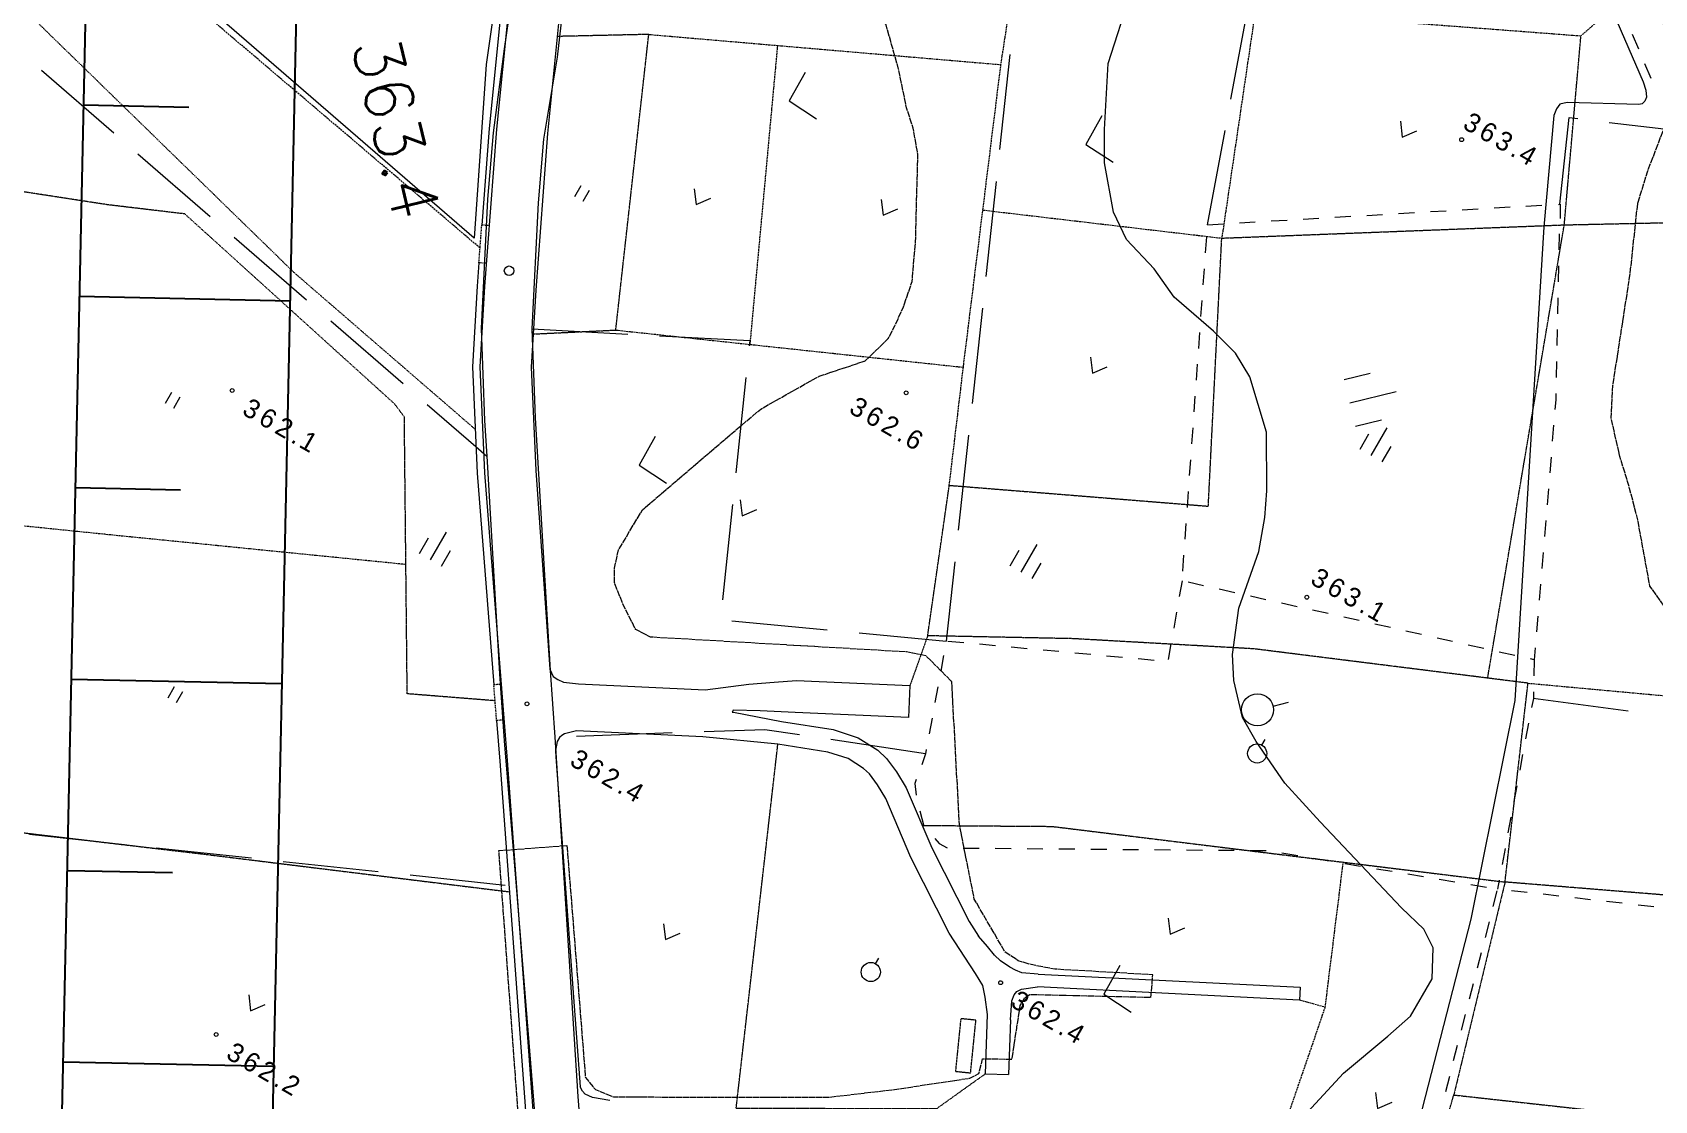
# Model space of a CAD drawing. Header units: millimetres. Extents: x 432273 to 1023813, y 170116 to 705940.
# Drawn here: x 578382 to 705516, y 266337 to 350026 of the extents above; entities that cross this region are included whole.
import ezdxf

# ---------------------------------------------------------------- set-up
doc = ezdxf.new("R2010")
doc.units = ezdxf.units.MM
doc.header["$LTSCALE"] = 100
for name, pattern in [('53003', [0.75, 0.5, -0.25]), ('55107', [1.25, 0.75, -0.5]), ('56301', [0.5, 0.25, -0.25]), ('56302', [2, 1.5, -0.5]), ('57103', [5.5, 5, -0.5]), ('SXF_一点短鎖線', [9.25, 6, -1.5, 0.25, -1.5])]:
    doc.linetypes.add(name, pattern=pattern)
for name, color, linetype, lineweight in [('D-BGD', 7, 'Continuous', 13), ('D-BMK', 2, 'SXF_一点短鎖線', 13), ('D-BYP-STR2', 6, 'Continuous', 25), ('●予備設計_LP横断', 7, 'Continuous', 13)]:
    doc.layers.add(name, color=color, linetype=linetype, lineweight=lineweight)
doc.styles.add('BIGFONT', font='txt', dxfattribs={"height": 0.2, "bigfont": 'BIGFONT'})
doc.styles.add('Style-WORKING', font='WORKING.shx')

# ---------------------------------------------------------------- blocks, each defined once
blk = doc.blocks.new('M6334')
at = {"layer": '●予備設計_LP横断', "linetype": 'Continuous', "lineweight": 9}
for p, q in [((-1, -1.25), (-1, 0.15)), ((0, -1.25), (0, 1.25)), ((1, -1.25), (1, 0.15))]:
    blk.add_line(p, q, dxfattribs=at)
blk = doc.blocks.new('M6313')
at = {"layer": '●予備設計_LP横断', "linetype": 'Continuous', "lineweight": 9, "flags": 128}
blk.add_lwpolyline([(-0.75, 0), (0, -1), (0.75, 0)], dxfattribs=at)
blk = doc.blocks.new('M6311')
at = {"layer": '●予備設計_LP横断', "linetype": 'Continuous', "lineweight": 9}
for p, q in [((-0.75, -1), (-0.75, 0)), ((0, -1), (0, 0))]:
    blk.add_line(p, q, dxfattribs=at)
blk = doc.blocks.new('M6319')
at = {"layer": '●予備設計_LP横断', "linetype": 'Continuous', "lineweight": 9}
blk.add_line((0, 0.5), (0, 1), dxfattribs=at)
blk.add_circle((0, -0.25), 0.75, dxfattribs=at)
blk = doc.blocks.new('M7312')
at = {"layer": '●予備設計_LP横断', "linetype": 'Continuous', "lineweight": 20}
blk.add_circle((0, 0), 0.15, dxfattribs=at)
blk = doc.blocks.new('21311212131313131')
at = {"layer": 'D-BGD', "linetype": '56302'}
for p, q in [((2735291.2666, -1293568.6423), (2738453.2844, -1248933.149)), ((2683077.0273, -1316035.5382), (2684495.2262, -1290477.0272)), ((2685904.5346, -1363522.4065), (2687697.1082, -1335878.5052)), ((2720736.164, -1339238.3009), (2711463.7724, -1338329.0881)), ((2686559.545, -1353421.1318), (2710022.0411, -1355098.7013)), ((2702908.9704, -1376395.0286), (2657800.9312, -1431775.2197))]:
    blk.add_line(p, q, dxfattribs=at)
at = {"layer": 'D-BGD', "linetype": 'Continuous'}
for p, q in [((2691228.7819, -1288118.7433, 364058.9803), (2691709.3009, -1283159.2817, 364689.9803)), ((2752611.1912, -1283334.3916, 364194.9803), (2752496.3613, -1284579.1534, 364176.9803)), ((2687729.8269, -1284916.1816, 364630.9803), (2686585.9552, -1285420.9016, 364613.9803)), ((2685442.9606, -1285926.1018, 364596.9803), (2684299.0889, -1286430.8218, 364579.9803)), ((2736465.9931, -1293136.6752, 364049.9803), (2737291.8227, -1285682.5992, 364010.9803)), ((2752380.6542, -1285823.435, 364159.9803), (2752265.8242, -1287068.1968, 364141.9803)), ((2752150.1171, -1288312.4784, 364123.9803), (2752035.2871, -1289557.2402, 364105.9803)), ((2751919.58, -1290801.5218, 364088.9803), (2751804.7501, -1292046.2836, 364070.9803)), ((2700052.2257, -1291865.989, 364145.9803), (2701302.1921, -1291865.1042, 364169.9803)), ((2702552.1585, -1291864.2194, 364194.9803), (2703802.125, -1291863.3346, 364218.9803)), ((2705051.6112, -1291863.3269, 364243.9803), (2706300.7004, -1291861.9619, 364267.9803)), ((2707550.6669, -1291861.0771, 364291.9803), (2708800.6333, -1291860.1922, 364316.9803)), ((2710050.5997, -1291859.3074, 364340.9803), (2711300.5661, -1291858.4226, 364365.9803)), ((2715045.805, -1291980.9012, 364370.9803), (2716293.3389, -1292057.3473, 364351.9803)), ((2717540.3926, -1292134.6707, 364333.9803), (2718788.3235, -1292212.4742, 364315.9803)), ((2720035.8574, -1292288.9204, 364296.9803), (2721282.9111, -1292366.2437, 364278.9803)), ((2722531.3221, -1292443.1701, 364260.9803), (2723778.3758, -1292520.4934, 364241.9803)), ((2725025.4295, -1292597.8167, 364223.9803), (2726272.9634, -1292674.2629, 364205.9803)), ((2727520.8943, -1292752.0664, 364186.9803), (2728768.4282, -1292828.5126, 364168.9803)), ((2730015.4819, -1292905.8359, 364150.9803), (2731262.5356, -1292983.1592, 364131.9803)), ((2697914.8196, -1294510.4616, 364053.9803), (2697814.8861, -1293264.4142, 364075.9803)), ((2733454.8357, -1293118.5102, 364099.9803), (2734704.9494, -1293125.6863, 364078.9803)), ((2738427.4347, -1293462.5763, 364045.9803), (2739660.8067, -1293666.9343, 364043.9803)), ((2740893.6986, -1293872.1695, 364040.9803), (2742127.0706, -1294076.5275, 364038.9803)), ((2751689.0429, -1293290.5652, 364052.9803), (2751574.213, -1294535.327, 364035.9803)), ((2733146.6031, -1294641.5892, 364079.9803), (2732899.1618, -1295866.1963, 364063.9803)), ((2743359.9625, -1294281.7627, 364035.9803), (2744593.3346, -1294486.1207, 364033.9803)), ((2745826.2264, -1294691.3559, 364030.9803), (2747059.5985, -1294895.7139, 364028.9803)), ((2748292.4903, -1295100.9491, 364025.9803), (2749525.8624, -1295305.3071, 364023.9803)), ((2698112.9323, -1297001.596, 364010.9803), (2698013.876, -1295756.0288, 364031.9803)), ((2750758.7543, -1295510.5423, 364020.9803), (2751472.6227, -1295628.8713, 364019.9803)), ((2751162.5498, -1297730.0822, 364010.9803), (2751345.523, -1296494.1237, 364015.9803)), ((2751620.3765, -1295663.0157, 364018.9803), (2752837.7424, -1295948.6744, 364010.9803)), ((2754054.2312, -1296233.8529, 364003.9803), (2755271.117, -1296520.3888, 363995.9803)), ((2732650.363, -1297091.2004, 364047.9803), (2732402.4415, -1298316.6847, 364031.9803)), ((2756487.6059, -1296805.5673, 363988.9803), (2757704.9718, -1297091.226, 363980.9803)), ((2758921.4606, -1297376.4046, 363972.9803), (2760138.8266, -1297662.0633, 363965.9803)), ((2761356.1926, -1297947.722, 363957.9803), (2762572.6814, -1298232.9005, 363950.9803)), ((2698311.9221, -1299493.2106, 363966.9803), (2698212.8658, -1298247.6434, 363988.9803)), ((2750797.8775, -1300203.837, 363999.9803), (2750980.4537, -1298966.521, 364004.9803)), ((2763790.0474, -1298518.5593, 363942.9803), (2765006.5362, -1298803.7378, 363934.9803)), ((2766223.9022, -1299089.3965, 363927.9803), (2767440.391, -1299374.575, 363919.9803)), ((2732155.0001, -1299541.2918, 364016.9803), (2731907.0785, -1300766.7761, 364000.9803)), ((2698509.5546, -1301985.2222, 363923.9803), (2698410.4983, -1300739.655, 363944.9803)), ((2750433.6854, -1302676.7145, 363988.9803), (2750615.7815, -1301440.2758, 363993.9803)), ((2731659.157, -1301992.2603, 363984.9803), (2731410.8384, -1303216.3873, 363968.9803)), ((2698708.5444, -1304476.8368, 363879.9803), (2698609.4881, -1303231.2696, 363901.9803)), ((2713619.4418, -1307989.4016), (2712658.0133, -1304364.4555)), ((2750069.4933, -1305149.5921, 363977.9803), (2750251.5894, -1303913.1533, 363982.9803)), ((2715432.792, -1307509.1675), (2714894.3887, -1305479.2871)), ((2731162.9169, -1304441.8715, 363952.9803), (2730914.9953, -1305667.3558, 363936.9803)), ((2698907.5343, -1306968.4514, 363836.9803), (2698807.6008, -1305722.404, 363858.9803)), ((2711807.449, -1308469.2386), (2711269.9229, -1306439.8384)), ((2730667.5539, -1306891.963, 363920.9803), (2730418.7552, -1308116.967, 363904.9803)), ((2749704.821, -1307623.3468, 363965.9803), (2749886.9171, -1306386.908, 363971.9803)), ((2699105.1668, -1309460.463, 363793.9803), (2699006.1104, -1308214.8958, 363814.9803)), ((2730171.3138, -1309341.5742, 363888.9803), (2729923.3923, -1310567.0584, 363872.9803)), ((2749340.6289, -1310096.2244, 363954.9803), (2749522.725, -1308859.7856, 363960.9803)), ((2699304.1566, -1311952.0776, 363749.9803), (2699205.1003, -1310706.5104, 363771.9803)), ((2729675.4707, -1311792.5427, 363856.9803), (2729428.0293, -1313017.1499, 363841.9803)), ((2748975.9566, -1312569.9791, 363943.9803), (2749158.0527, -1311333.5403, 363949.9803)), ((2758880.2638, -1331467.2195), (2759485.449, -1310927.8383)), ((2759485.449, -1310927.8383), (2760485.0088, -1310957.4572)), ((2760485.0088, -1310957.4572), (2759879.8235, -1331496.8383)), ((2699503.1464, -1314443.6922, 363706.9803), (2699403.2129, -1313197.6448, 363727.9803)), ((2737497.6971, -1313511.9149), (2737177.5133, -1312303.7596)), ((2729179.2306, -1314242.1539, 363825.9803), (2728931.309, -1315467.6382, 363809.9803)), ((2748850.1282, -1315059.342, 363912.9803), (2748834.4789, -1313809.2732, 363934.9803)), ((2699700.7789, -1316935.7038, 363662.9803), (2699601.7226, -1315690.1366, 363684.9803)), ((2690032.3762, -1317803.6269, 363590.9803), (2682631.811, -1316586.4169, 363568.9803)), ((2728683.8677, -1316692.2453, 363793.9803), (2728435.9461, -1317917.7296, 363777.9803)), ((2748881.0298, -1317558.1222, 363866.9803), (2748864.9003, -1316308.9306, 363889.9803)), ((2699899.7687, -1319427.3184, 363619.9803), (2692499.2035, -1318210.1084, 363597.9803)), ((2699899.7687, -1319427.3184, 363619.9803), (2699800.7124, -1318181.7512, 363641.9803)), ((2702108.6259, -1319538.6722, 363628.9803), (2700860.5927, -1319475.6332, 363623.9803)), ((2704605.5695, -1319665.2305, 363639.9803), (2703357.5363, -1319602.1915, 363634.9803)), ((2728187.1474, -1319142.7337, 363761.9803), (2727939.706, -1320367.3408, 363745.9803)), ((2748911.4512, -1320057.7795, 363820.9803), (2748895.8019, -1318807.7108, 363843.9803)), ((2707102.5131, -1319791.7888, 363650.9803), (2705853.6027, -1319728.2696, 363645.9803)), ((2709599.0597, -1319916.9898, 363661.9803), (2708351.0265, -1319853.9507, 363655.9803)), ((2712096.0033, -1320043.5481, 363671.9803), (2710847.9701, -1319980.509, 363666.9803)), ((2714592.9469, -1320170.1064, 363682.9803), (2713344.0365, -1320106.5871, 363677.9803)), ((2717089.0133, -1320296.1845, 363693.9803), (2715840.9801, -1320233.1454, 363687.9803)), ((2719586.4371, -1320421.8656, 363704.9803), (2718338.4039, -1320358.8266, 363698.9803)), ((2722083.3807, -1320548.4239, 363714.9803), (2720834.4703, -1320484.9047, 363709.9803)), ((2724579.4471, -1320674.5021, 363725.9803), (2723331.4139, -1320611.463, 363720.9803)), ((2727076.3907, -1320801.0604, 363736.9803), (2725828.3575, -1320738.0213, 363730.9803)), ((2727844.2521, -1320839.5034, 363739.9803), (2729079.3976, -1321032.2919, 363722.9803)), ((2730314.0629, -1321225.9575, 363704.9803), (2731549.2084, -1321418.746, 363687.9803)), ((2732783.4768, -1321611.0542, 363669.9803), (2734018.6223, -1321803.8427, 363652.9803)), ((2748941.8726, -1322557.4369, 363775.9803), (2748926.2234, -1321307.3681, 363798.9803)), ((2734121.9803, -1322897.8596, 363621.9803), (2734032.6072, -1324144.017, 363588.9803)), ((2748972.2941, -1325057.0942, 363729.9803), (2748956.6448, -1323807.0255, 363752.9803)), ((2733944.1113, -1325390.6546, 363555.9804), (2733854.7382, -1326636.812, 363522.9804)), ((2749003.1957, -1327555.8744, 363684.9803), (2748987.5464, -1326305.8056, 363707.9803)), ((2733765.3651, -1327882.9694, 363489.9804), (2733676.8692, -1329129.607, 363456.9804)), ((2749033.6171, -1330055.5318, 363638.9803), (2749017.9678, -1328805.463, 363661.9803)), ((2733587.0159, -1330376.6416, 363423.9804), (2733497.6428, -1331622.799, 363390.9804)), ((2749064.0385, -1332555.1891, 363593.9803), (2749048.3892, -1331305.1203, 363615.9803)), ((2733409.1469, -1332869.4366, 363357.9804), (2733319.7738, -1334115.594, 363324.9804)), ((2762514.8902, -1333574.3735), (2766794.1466, -1333633.5011)), ((2766768.7328, -1335433.3897), (2766794.1466, -1333633.5011)), ((2749094.9401, -1335053.9693, 363547.9804), (2749078.8106, -1333804.7777, 363570.9803)), ((2686885.6986, -1335194.9012, 363427.9804), (2694357.8353, -1335848.2119, 363389.9804)), ((2696848.2552, -1336065.822, 363376.9804), (2704319.5148, -1336718.6525, 363337.9804)), ((2733231.2779, -1335362.2316, 363291.9804), (2733141.9048, -1336608.389, 363258.9804)), ((2706809.9347, -1336936.2627, 363324.9804), (2714281.1943, -1337589.0931, 363286.9804)), ((2749125.3615, -1337553.6266, 363502.9804), (2749109.7122, -1336303.5579, 363524.9804)), ((2716771.6142, -1337806.7033, 363273.9804), (2724242.3936, -1338460.4109, 363234.9804)), ((2726733.6907, -1338678.5013, 363221.9804), (2732955.0728, -1339221.6816, 363189.9804)), ((2733052.5317, -1337854.5464, 363225.9804), (2732964.0358, -1339101.184, 363192.9804)), ((2732449.3198, -1346072.3333, 363220.9804), (2732955.0728, -1339221.6816, 363189.9804)), ((2734067.9664, -1339404.5467, 363240.9804), (2735300.5446, -1339606.19, 363298.9804)), ((2736532.6425, -1339808.7104, 363355.9804), (2737765.2206, -1340010.3538, 363412.9804)), ((2738997.3185, -1340212.8742, 363469.9804), (2740228.5393, -1340414.9145, 363526.9804)), ((2741815.6186, -1340674.9604, 363599.9803), (2740854.0659, -1348108.3184, 363322.9804)), ((2736276.0546, -1350891.9222), (2736490.0336, -1341998.1992)), ((2736490.0336, -1341998.1992), (2738989.4738, -1342057.7219)), ((2738989.4738, -1342057.7219), (2738776.3719, -1350951.9252)), ((2731712.7006, -1356045.7095, 363265.9804), (2732265.1442, -1348566.236, 363231.9804)), ((2741302.173, -1352250.28), (2740842.5193, -1358127.4946)), ((2712633.234, -1355353.9262, 363087.9804), (2720105.7228, -1355985.7688, 363158.9804)), ((2722597.7497, -1356196.2785, 363182.9804), (2730069.7583, -1356828.9983, 363254.9804)), ((2736886.3107, -1367959.4821), (2737143.2899, -1358031.3434)), ((2740842.5193, -1358127.4946), (2740585.5402, -1368055.6334)), ((2740589.8991, -1360548.587, 363036.9804), (2741010.95, -1368036.5701, 362940.9804)), ((2709168.0284, -1372177.5132, 363129.9804), (2709411.3977, -1364681.606, 363098.9804)), ((2720254.9746, -1371660.9194), (2735799.8879, -1370250.1709)), ((2742152.9077, -1369674.0744), (2742656.7305, -1369628.3949)), ((2743014.8016, -1373412.1171), (2720517.5966, -1375652.3179)), ((2752139.5439, -1380857.2837, 362977.9804), (2752784.7936, -1373385.2942, 362929.9804)), ((2708861.9387, -1387978.4655, 362900.9804), (2713653.2097, -1382208.4235, 362954.9804)), ((2751281.153, -1390819.8595, 363040.9804), (2751925.0454, -1383348.267, 362993.9804)), ((2702472.9925, -1395671.5346, 362827.9804), (2707264.2636, -1389901.4927, 362882.9804)), ((2750421.4048, -1400782.8322, 363103.9804), (2751066.6545, -1393310.8428, 363056.9804)), ((2696084.0464, -1403364.6037, 362754.9804), (2700876.1946, -1397595.042, 362809.9804)), ((2749563.0139, -1410745.408, 363166.9804), (2750206.9063, -1403273.8155, 363119.9804)), ((2689696.4576, -1411057.2758, 362682.9804), (2694487.2485, -1405288.1111, 362736.9804))]:
    blk.add_line(p, q, dxfattribs=at)
at = {"layer": 'D-BGD', "linetype": '56301'}
for p, q in [((2734961.525, -1296738.7022), (2699328.8797, -1291473.4226)), ((2700135.754, -1405628.261), (2695201.8269, -1442890.1498))]:
    blk.add_line(p, q, dxfattribs=at)
at = {"layer": 'D-BGD', "linetype": '55107'}
for p, q in [((2737048.6673, -1374006.2026), (2737107.4535, -1374602.7033)), ((2739839.9245, -1373728.4201), (2739899.5879, -1374325.4011)), ((2739899.5879, -1374325.4011), (2737107.4535, -1374602.7033)), ((2701147.5383, -1375697.524), (2701114.9398, -1376296.4391)), ((2704072.8026, -1376459.8545), (2701114.9398, -1376296.4391)), ((2704105.8813, -1375860.0622), (2704072.8026, -1376459.8545))]:
    blk.add_line(p, q, dxfattribs=at)
at = {"layer": 'D-BGD', "linetype": '56301', "flags": 128}
for points in [[(2699328.8797, -1291473.4226), (2698925.7565, -1281965.9855), (2709730.1088, -1279195.8787), (2710473.9835, -1277799.5627), (2713308.0034, -1238798.7067)], [(2789163.6651, -1262652.0498), (2785097.5386, -1295863.0527), (2783949.3413, -1303068.8303), (2767670.4527, -1298712.7529), (2770098.5603, -1271476.0485), (2752550.9758, -1267888.109), (2752898.6806, -1252796.2414)], [(2752550.9758, -1267888.109), (2750907.6702, -1295044.846), (2767670.4527, -1298712.7529)], [(2732556.8254, -1340686.3626), (2720736.164, -1339238.3009), (2721949.3316, -1318908.6278), (2721821.4838, -1318904.7613), (2700927.5249, -1318291.2933), (2699328.8797, -1291473.4226), (2689575.3318, -1290818.3844), (2684495.2262, -1290477.0272), (2683953.9122, -1289883.1417), (2681464.5397, -1287150.0403)], [(2747423.1012, -1340806.8266), (2747285.8562, -1330649.1944), (2749072.5307, -1313089.123), (2750907.6702, -1295044.846), (2735291.2666, -1293568.6423), (2733051.707, -1315081.8288), (2732568.9745, -1328704.3702), (2732548.3617, -1329293.8862), (2732556.8254, -1340686.3626), (2736490.0336, -1341998.1992)], [(2766768.7328, -1335433.3897), (2769613.6051, -1339243.4947), (2769893.8164, -1354923.0751), (2741302.173, -1352250.28)], [(2709561.7705, -1372095.5123), (2709123.625, -1365715.4085), (2709117.5355, -1365626.5721), (2708546.1836, -1365574.8615), (2685904.5346, -1363522.4065), (2686213.7103, -1370685.7961)], [(2745596.8467, -1441056.1529), (2746728.3186, -1436702.7155), (2748565.8705, -1420528.282), (2750822.0981, -1397245.7604), (2753295.6126, -1373043.6147)], [(2738356.6508, -1374478.2734), (2737952.5847, -1381374.3319), (2716268.6258, -1382049.8464), (2715267.4256, -1382833.3168), (2700725.5081, -1399586.2803), (2700135.754, -1405628.261)], [(2688277.0456, -1408974.8929), (2705119.1582, -1390950.2567), (2717118.797, -1376477.6187)], [(2650151.6897, -1443411.4721), (2655876.8747, -1431478.905), (2668808.684, -1433469.1283), (2681697.073, -1416017.3086), (2688277.0456, -1408974.8929)]]:
    blk.add_lwpolyline(points, dxfattribs=at)
at = {"layer": 'D-BGD', "linetype": 'Continuous', "flags": 128}
for points, elevation in [([(2773414.7681, -1313819.8277), (2766135.744, -1307380.516), (2763160.5741, -1303968.7771), (2761566.5837, -1302224.0379), (2758595.9451, -1300601.2197), (2756174.6939, -1300557.1396), (2754729.055, -1301329.8756), (2753105.3395, -1303110.963), (2746495.1176, -1309631.7822), (2743516.9576, -1312464.6765), (2740312.391, -1314767.7737), (2738433.4946, -1315890.4481), (2735565.4085, -1316620.9483), (2733519.8521, -1316763.1569), (2729884.5446, -1316356.5673), (2725426.9983, -1314884.2328), (2722733.8762, -1314449.6323), (2720659.0902, -1314343.2717), (2716059.6778, -1314469.1308), (2711747.4824, -1315859.2004), (2709921.4913, -1317039.3382), (2708235.811, -1318789.9238), (2705624.6965, -1321933.1962), (2703431.7412, -1323533.7649), (2701177.683, -1325741.5852), (2699077.7098, -1326816.1964), (2695214.7129, -1327608.5457), (2692616.6985, -1327660.3653), (2687434.0557, -1327464.6622), (2681947.0296, -1325852.8463)], 362999.9804), ([(2679697.4473, -1375152.401), (2688532.585, -1376206.4376), (2702153.7317, -1376870.8127), (2681169.2702, -1402131.1323)], 361999.9804)]:
    blk.add_lwpolyline(points, dxfattribs=dict(at, elevation=elevation))
at = {"layer": 'D-BGD', "linetype": 'Continuous', "elevation": 363999.9803}
blk.add_lwpolyline([(2669906.8075, -1293830.7443), (2687991.3718, -1285535.897), (2688648.5364, -1285314.2339), (2689179.3781, -1285240.0242), (2689510.3949, -1285364.2332), (2689722.3872, -1285560.0884), (2689774.6344, -1285839.4989), (2689749.3143, -1291446.0268), (2689893.6972, -1292015.2838), (2690242.0659, -1292274.3962), (2690785.2663, -1292469.1609), (2699521.0196, -1293067.4972), (2736676.9045, -1294563.1801), (2753866.9631, -1297669.2471), (2783794.8879, -1304704.5946)], dxfattribs=at)
at = {"layer": 'D-BGD', "linetype": '57103', "flags": 128}
for points, elevation in [([(2791645.0933, -1257259.169), (2790352.2186, -1257607.0767), (2785251.613, -1257467.6843), (2776098.4687, -1255243.1655), (2773933.661, -1255030.5218), (2772029.5928, -1254606.0647), (2770452.1288, -1254111.8745), (2765302.2041, -1251932.1752), (2759340.7741, -1249131.5217), (2758155.3428, -1248577.1956), (2749263.3416, -1247235.5211), (2742868.3337, -1245778.7441), (2741267.4828, -1245600.0821), (2740462.5309, -1245548.1745), (2739615.5211, -1245652.2289), (2738488.3413, -1246201.4279), (2737654.5626, -1246839.4231), (2736350.9945, -1248075.2669), (2734570.4829, -1250569.6852), (2734895.2076, -1273946.092), (2734740.6337, -1276810.7517), (2734284.5948, -1279118.2051), (2727482.8357, -1284172.9638), (2722317.827, -1285234.1163), (2719863.4531, -1285923.1889), (2717382.8676, -1286739.277), (2714387.6254, -1287483.3899), (2711844.6408, -1287403.4495), (2703039.5371, -1286227.91), (2697560.2715, -1285753.5406), (2695045.5378, -1285047.2242), (2688348.7809, -1282644.3323), (2687395.9471, -1282537.6895), (2686209.5334, -1282574.5055), (2684516.7841, -1283205.1238), (2681427.6252, -1285557.719)], 363499.9804), ([(2831012.6992, -1366123.2899), (2830752.2493, -1366154.4276), (2817077.7037, -1367428.5261), (2817043.5489, -1371085.3121), (2800207.9036, -1371440.6141), (2799994.1847, -1372636.9406), (2776188.712, -1374016.162), (2775439.0128, -1371543.4193), (2750086.3378, -1373935.0471), (2749572.1162, -1368612.2934), (2767724.0888, -1366786.2815), (2768644.8509, -1365982.6091), (2769194.4264, -1364557.7199), (2768875.4727, -1347803.535), (2768180.9353, -1342708.1207), (2767141.3526, -1336662.8374), (2766760.6333, -1335953.0506), (2765614.9821, -1335693.5474), (2765578.7913, -1333389.9845), (2761377.2342, -1332830.7341), (2760777.9461, -1332519.762), (2760481.3032, -1332097.4398), (2760516.7091, -1322603.2023), (2758749.5119, -1322493.0815), (2758466.5756, -1330186.2156), (2758152.2307, -1332053.6601), (2757870.1753, -1333054.1114), (2757191.6182, -1334114.532), (2753108.7077, -1336605.9936), (2747273.5243, -1337889.6673), (2736108.5192, -1338723.7808), (2734122.6662, -1340795.6972), (2733859.6043, -1342319.5634), (2733114.1858, -1362394.5626), (2732547.413, -1363577.7402), (2730579.1033, -1364613.8452), (2728910.9854, -1365316.0896), (2727762.4303, -1365333.7295), (2726331.575, -1365048.6227), (2723144.6224, -1363237.8438), (2718074.1264, -1357543.567), (2715066.4632, -1354139.1209), (2712397.3067, -1349612.362), (2711122.4889, -1346026.762), (2709341.0676, -1344255.7988), (2708332.7143, -1343765.3507), (2706833.3742, -1343120.1219), (2704825.2364, -1342485.9281), (2701800.0816, -1342278.8343), (2694854.1425, -1342240.7748), (2692826.5406, -1342645.9009), (2691223.2868, -1343204.6683), (2688215.924, -1343889.7043), (2684776.2259, -1344947.9842), (2681195.4155, -1347319.8608), (2675268.4675, -1350370.5202), (2671310.4414, -1354074.9467), (2666753.1492, -1357924.4284), (2665147.7632, -1359513.7633), (2663987.5612, -1360468.9789), (2662795.2159, -1361097.6478), (2660669.8069, -1361425.2898), (2659029.8529, -1360878.6497), (2658044.7735, -1360460.2246), (2656538.5731, -1359290.2426), (2655578.5144, -1357695.3147), (2653179.7939, -1353453.4072), (2649363.7171, -1350330.3297), (2646086.6108, -1346722.5185), (2644548.623, -1345829.2648), (2639246.993, -1342387.7168), (2637490.1438, -1340413.5979), (2636977.8488, -1339160.6959), (2637145.5554, -1337469.4847), (2640167.9302, -1320784.2484), (2642105.7601, -1312948.2295), (2643536.402, -1309766.3628), (2647372.6459, -1303287.6772), (2647820.7291, -1301434.164), (2647826.4349, -1300571.9985), (2647644.2049, -1299805.3166), (2647324.3789, -1299512.8079), (2646435.8067, -1299134.674), (2644191.5378, -1299217.1216), (2631308.7427, -1304850.946), (2626711.1803, -1305960.5309), (2625121.1633, -1304854.1084), (2624541.5889, -1303497.1127), (2623950.9738, -1301739.6198), (2627616.8881, -1279538.9036), (2634115.1534, -1252099.7936), (2634700.6786, -1249716.1609), (2635003.7256, -1248296.2668), (2634878.7255, -1247002.2959), (2633658.7892, -1246256.9347)], 362499.9804)]:
    blk.add_lwpolyline(points, dxfattribs=dict(at, elevation=elevation))
at = {"layer": 'D-BGD', "linetype": 'Continuous', "extrusion": (-0.074917, -0.118333, 0.990144), "elevation": 311278.3932}
blk.add_lwpolyline([(2970346.211, 399057.3159), (2964291.4883, 395915.6717), (2963987.7237, 396522.5802)], dxfattribs=at)
at = {"layer": 'D-BGD', "linetype": 'Continuous', "extrusion": (-0.019099, -0.021504, 0.999586), "elevation": 340204.7734}
blk.add_lwpolyline([(2874990.034, 835609.5684), (2874880.9752, 835713.8764), (2875701.6249, 836444.0325)], dxfattribs=at)
at = {"layer": 'D-BGD', "linetype": 'Continuous', "extrusion": (-0.016561, -0.477342, 0.878561), "elevation": 891875.1617}
blk.add_lwpolyline([(2755711.8132, -877620.1381), (2756215.8714, -877599.2014), (2756961.3273, -877622.2318)], dxfattribs=at)
at = {"layer": 'D-BGD', "linetype": 'Continuous', "extrusion": (0.013824, -0.01624, 0.999773), "elevation": 422803.2805}
blk.add_lwpolyline([(1242585.53, -2747438.4499), (1243266.4076, -2748094.9113), (1243027.5832, -2748282.4717)], dxfattribs=at)
at = {"layer": 'D-BGD', "linetype": 'Continuous', "extrusion": (0.016089, 0.08889, 0.995912), "elevation": 291642.897}
blk.add_lwpolyline([(-2922527.581, 814835.8853), (-2923031.337, 814747.3251), (-2923769.7294, 814736.2551)], dxfattribs=at)
at = {"layer": 'D-BGD', "linetype": '56302', "flags": 128}
for points in [[(2761016.0369, -1308931.6039), (2752305.489, -1308028.9952), (2749615.0825, -1307749.7865)], [(2807026.9684, -1320343.48), (2804905.864, -1319942.7139), (2781818.0143, -1315583.6626), (2761016.0369, -1308931.6039), (2760485.0088, -1310957.4572)], [(2650881.1168, -1311966.4923), (2689836.4053, -1316889.1979), (2700927.5249, -1318291.2933)], [(2699116.5854, -1337055.6421), (2700557.0922, -1322133.3607), (2700927.5249, -1318291.2933)], [(2709117.5355, -1365626.5721), (2709148.4964, -1365263.8885), (2711463.7724, -1338329.0881), (2687697.1082, -1335878.5052), (2676329.0421, -1334378.3808), (2674790.9674, -1368406.7344)], [(2723100.3266, -1440129.7021), (2723108.3741, -1440033.7842), (2725927.9634, -1405361.7343), (2727803.0593, -1381690.4408)]]:
    blk.add_lwpolyline(points, dxfattribs=at)
at = {"layer": 'D-BGD', "linetype": 'Continuous'}
for points in [[(2758076.9955, -1325085.6005), (2760337.9639, -1326297.1181), (2761701.4613, -1324125.0492)], [(2691542.5369, -1327879.4763), (2693803.5053, -1329090.9939), (2695167.0027, -1326918.925)], [(2688624.2326, -1351203.1261), (2690885.2011, -1352414.6437), (2692248.6985, -1350242.5748)], [(2717395.8036, -1362370.8027), (2719656.7721, -1363582.3203), (2721020.2695, -1361410.2514)]]:
    blk.add_lwpolyline(points, dxfattribs=at)
at = {"layer": 'D-BGD', "linetype": 'Continuous', "flags": 128}
for points in [[(2758880.2638, -1331467.2195), (2758797.3705, -1332755.6854), (2758611.7485, -1333269.6898), (2758391.1998, -1333712.1321), (2757897.331, -1334451.8439), (2757471.9431, -1334926.9346), (2756796.1552, -1335480.4141), (2756010.6081, -1336205.2352)], [(2762514.8902, -1333574.3735), (2761019.408, -1333486.4553), (2760548.884, -1333310.9557), (2760265.8673, -1333111.5603), (2760093.135, -1332762.7716), (2759879.8235, -1331496.8383)], [(2766768.7328, -1335433.3897), (2762132.9779, -1335369.4878), (2760785.0782, -1335584.6693), (2759869.9835, -1335798.5164), (2758945.1271, -1336394.6326), (2755810.1174, -1338512.3604), (2749947.3756, -1341641.4901), (2745367.74, -1343711.6809), (2744304.7089, -1344376.94), (2743478.8055, -1345031.7869), (2743053.8338, -1345495.7049), (2742310.1628, -1346706.3061), (2741826.1465, -1348311.0005), (2741302.173, -1352250.28)], [(2739516.8939, -1352012.8366), (2740060.9581, -1347930.6502), (2740653.8296, -1345962.5931), (2741609.9186, -1344407.7019), (2742248.0965, -1343710.5091), (2743265.3736, -1342903.9186), (2744515.8154, -1342121.2278), (2749151.9156, -1340024.946), (2754880.3884, -1336968.2372), (2756010.6081, -1336205.2352)], [(2737143.2899, -1358031.3434), (2736633.2418, -1354627.2789), (2736446.9579, -1352647.657), (2736276.0546, -1350891.9222)], [(2738776.3719, -1350951.9252), (2738697.5851, -1353680.2275), (2738696.2727, -1355794.2802), (2738696.4009, -1355814.8711), (2738850.5061, -1355870.7331), (2738867.0115, -1355776.0253), (2739516.8939, -1352012.8366)], [(2769484.5953, -1364829.433), (2769281.301, -1366202.472), (2769150.0488, -1366494.2919), (2769015.5568, -1366764.9576), (2768806.0258, -1366995.6841), (2768458.3257, -1367187.2529)], [(2672782.0682, -1367853.0664), (2680314.0462, -1369927.7032), (2684663.6134, -1370562.2797), (2693837.1602, -1371289.6968), (2706111.7569, -1371964.7853), (2712161.7899, -1372194.1353), (2720254.9746, -1371660.9194)], [(2735799.8879, -1370250.1709), (2736355.052, -1369979.509), (2736592.1071, -1369598.5446), (2736792.9612, -1369144.1807), (2736886.3107, -1367959.4821)], [(2742656.7305, -1369628.3949), (2760745.2856, -1367919.4539), (2768458.3257, -1367187.2529)], [(2808638.1572, -1367120.0287), (2779296.8892, -1369975.321), (2761103.8369, -1371702.2989), (2743014.8016, -1373412.1171)], [(2740585.5402, -1368055.6334), (2740821.2331, -1368984.9674), (2740960.2611, -1369193.321), (2741121.1283, -1369368.0286), (2741456.4543, -1369544.7583), (2742152.9077, -1369674.0744)], [(2720517.5966, -1375652.3179), (2712217.607, -1376198.8653), (2705926.2459, -1375960.5276), (2693568.5751, -1375281.0025), (2684215.6393, -1374539.744), (2679616.4077, -1373867.6752), (2671531.413, -1371441.2749)], [(2739899.5879, -1374325.4011), (2743073.1076, -1374009.495), (2761159.9084, -1372299.5936), (2772563.2819, -1371217.479)], [(2673827.8976, -1372756.5981), (2679486.2202, -1374455.3479), (2684148.6458, -1375136.9306), (2693528.3958, -1375879.1877), (2701114.9398, -1376296.4391)], [(2704072.8026, -1376459.8545), (2705898.1164, -1376559.6091), (2712226.107, -1376799.7586), (2720567.3615, -1376250.7203), (2737107.4535, -1374602.7033)]]:
    blk.add_lwpolyline(points, dxfattribs=at)
at = {"layer": 'D-BGD', "linetype": 'Continuous', "extrusion": (0.001075, 0.015237, 0.999883), "elevation": 345993.9948}
blk.add_lwpolyline([(2748027.6302, -1345230.0547), (2748428.3556, -1344864.5412), (2748742.4241, -1344230.3876)], dxfattribs=at)
at = {"layer": 'D-BGD', "linetype": 'Continuous', "extrusion": (-0.102437, -0.368675, 0.923897), "elevation": 549339.8667}
blk.add_lwpolyline([(3000292.5398, -376198.7642), (3000649.7366, -376156.9497), (3001540.1031, -376185.6972)], dxfattribs=at)
at = {"layer": 'D-BGD', "linetype": 'Continuous', "extrusion": (0.025425, -0.028735, 0.999264), "elevation": 471622.0017}
blk.add_lwpolyline([(1168125.4726, -2808146.4074), (1169232.3325, -2808667.6665), (1169258.9032, -2808667.6665)], dxfattribs=at)
at = {"layer": 'D-BGD', "linetype": 'Continuous', "extrusion": (0.016729, 0.012786, 0.999778), "elevation": 392244.3906}
blk.add_lwpolyline([(-2731916.6098, -1357512.8432), (-2732184.6316, -1357702.8151), (-2732628.5673, -1358510.1954)], dxfattribs=at)
at = {"layer": 'D-BGD', "linetype": 'Continuous', "extrusion": (-0.130106, -0.020035, 0.991298), "elevation": 30567.9693}
blk.add_lwpolyline([(1751944.4286, 2529089.9619), (1754575.237, 2528322.7171), (1759312.4142, 2527859.3316)], dxfattribs=at)
at = {"layer": 'D-BGD', "linetype": 'Continuous', "extrusion": (-0.009163, 0.004396, 0.999948), "elevation": 332253.6184}
blk.add_lwpolyline([(2712706.6839, -1363656.7986), (2712936.3668, -1356580.9957), (2713355.7264, -1356616.7522)], dxfattribs=at)
at = {"layer": 'D-BGD', "linetype": 'Continuous', "extrusion": (-0.462626, 0.376441, 0.802664), "elevation": -1484395.4809}
blk.add_lwpolyline([(-643116.9791, 2606241.5369), (-648151.3015, 2606303.5726), (-649292.6248, 2606320.339)], dxfattribs=at)
at = {"layer": 'D-BGD', "linetype": 'Continuous'}
for points in [[(2831012.6992, -1361294.8218, 363456.4943), (2820369.5018, -1362302.566, 363569.9803), (2812055.3704, -1363120.6812, 363529.9804), (2789390.2628, -1365351.0485, 363409.9804), (2769222.7558, -1367329.8412, 363309.9804), (2741105.6808, -1369710.7039, 362919.9804), (2735891.8294, -1370196.7595, 362989.9804), (2716128.7742, -1371769.9431, 363019.9804), (2709168.0284, -1372177.5132, 363129.9804), (2699275.3856, -1371880.6839, 363009.9804), (2694283.8286, -1371565.0007, 363079.9804), (2687833.4925, -1370644.534, 363179.9804), (2680506.5095, -1369950.982, 362819.9804)], [(2679889.128, -1373910.9489, 362819.9804), (2687274.8245, -1374830.4495, 362929.9804), (2693871.5236, -1375546.0311, 363079.9804), (2699081.7305, -1375878.8079, 363009.9804), (2709220.1704, -1376184.7915, 363129.9804), (2716405.2002, -1375763.1983, 363019.9804), (2719197.2581, -1375536.0158, 363019.9804), (2736231.3213, -1374178.9378, 362989.9804), (2741476.2896, -1373698.5162, 362919.9804), (2752855.6143, -1372529.134, 363079.9804), (2769571.7846, -1370815.6234, 363309.9804), (2776080.3751, -1370171.9271, 363339.9804), (2800515.1049, -1367770.2785, 363469.9804), (2817902.4631, -1366059.3889, 363549.9804), (2820696.1854, -1365787.516, 363569.9803), (2831012.6992, -1364812.4569, 363460.6676)]]:
    blk.add_polyline3d(points, dxfattribs=at)
for centre, radius in [((2737818.4233, -1314720.6848), 1249.9499), ((2704648.7431, -1374081.2352, 363369.9804), 375)]:
    blk.add_circle(centre, radius, dxfattribs=at)
at = {"layer": 'D-BGD', "linetype": '53003'}
blk.add_3dface([(2766726.6427, -1336610.2264), (2762595.0841, -1336279.3428), (2762498.6008, -1337469.9645), (2766630.9309, -1337801.4842)], dxfattribs=at)
at = {"layer": 'D-BMK'}
blk.add_lwpolyline([(2589189.5631, -1230709.1702), (2589872.5778, -1263509.1193, -0.0787115282), (2585621.508, -1294509.7547), (2564331.8799, -1364983.0527, 0.4549504243), (2585573.9279, -1398823.3893), (2633953.1706, -1406448.3262, 0.0389360191), (2649456.1269, -1407667.6426), (2831012.6992, -1407786.7943)], format="xyb", dxfattribs=at)
at = {"layer": 'D-BYP-STR2'}
for p, q in [((2707341.2643, -1407705.6314), (2707352.0995, -1391195.6349)), ((2737341.2579, -1407725.3197), (2737352.093, -1391215.3233)), ((2767341.2514, -1407745.0081), (2767352.0866, -1391235.0116)), ((2692341.2676, -1407695.7872), (2692346.6852, -1399440.789)), ((2722341.2611, -1407715.4755), (2722346.6787, -1399460.4773)), ((2752341.2547, -1407735.1639), (2752346.6722, -1399480.1657))]:
    blk.add_line(p, q, dxfattribs=at)
at = {"layer": 'D-BYP-STR2', "flags": 128}
for points in [[(2589189.5631, -1230709.1702), (2589872.5778, -1263509.1193, -0.0787115282), (2585621.508, -1294509.7547), (2564331.8799, -1364983.0527, 0.4549504243), (2585573.9279, -1398823.3893), (2633953.1706, -1406448.3262, 0.0389360191), (2649456.1269, -1407667.6426), (2831012.6992, -1407786.7943)], [(2594735.5442, -1321431.3572), (2580136.4499, -1369757.5336, 0.4549504243), (2588144.3012, -1382514.702), (2636523.5438, -1390139.6389, 0.0389360191), (2649466.9621, -1391157.6462), (2831012.6992, -1391276.7907)]]:
    blk.add_lwpolyline(points, format="xyb", dxfattribs=at)
at = {"layer": 'D-BGD', "linetype": 'Continuous', "lineweight": 20, "xscale": 1000, "yscale": 1000, "zscale": 1000, "rotation": 61.30205960440028}
for p in [(2692822.3458, -1299656.1784, 363417.9804), (2728920.2694, -1311041.666, 363134.9804), (2759617.6024, -1334404.0313, 362434.9804), (2713564.7461, -1342767.11, 362561.9804), (2738543.3938, -1371975.5158, 362383.9804), (2714481.5552, -1395583.0855, 362058.9804), (2764957.9714, -1395793.2753, 362172.9804)]:
    blk.add_blockref('M7312', p, dxfattribs=at)
at = {"layer": 'D-BGD', "linetype": 'Continuous', "lineweight": 9, "xscale": 1000, "yscale": 1000, "zscale": 1000, "rotation": 61.30205960440028}
for name, p in [('M6313', (2691843.9021, -1303830.0403)), ('M6334', (2716622.8951, -1305630.9292)), ('M6313', (2767973.3848, -1304189.814)), ('M6319', (2741017.505, -1314556.3993)), ('M6313', (2754651.0937, -1320714.5902)), ('M6313', (2710827.5419, -1327714.7464)), ('M6334', (2726323.5024, -1332857.5007)), ('M6313', (2698807.8698, -1344383.5319)), ('M6319', (2758771.7357, -1344474.9268)), ('M6313', (2722580.9927, -1354939.9031)), ('M6313', (2698276.9192, -1359060.4332)), ('M6313', (2755902.1222, -1360266.7774)), ('M6311', (2698197.4848, -1367910.387)), ('M6334', (2726318.2417, -1379165.2587)), ('M6313', (2762161.3278, -1392646.8539)), ('M6311', (2715070.1549, -1399653.7529)), ('M6311', (2738131.8829, -1398958.3947))]:
    blk.add_blockref(name, p, dxfattribs=at)
at = {"layer": 'D-BGD', "linetype": 'Continuous', "style": 'BIGFONT'}
blk.add_text('363.4', height=3749.9998, rotation=14.862356431, dxfattribs=at).set_placement((2687136.3132, -1386828.7694))
at = {"layer": 'D-BGD', "linetype": 'Continuous', "char_height": 1499.999919, "attachment_point": 7, "rotation": 61.302059604, "line_spacing_factor": 0.722892, "style": 'Style-WORKING'}
for s, insert in [('\\T1.281;363.4', (2691903.8863, -1299682.4995)), ('\\T1.315;363.1', (2727828.2321, -1310883.397)), ('\\T1.281;362.4', (2761430.8646, -1333686.6211, 362434.9804)), ('\\T1.287;362.6', (2715183.2615, -1347317.1144)), ('\\T1.281;362.4', (2743242.0552, -1368628.0269)), ('\\T1.315;362.1', (2716294.8174, -1394865.6753, 362058.9804)), ('\\T1.284;362.2', (2766771.2336, -1395075.8651, 362172.9804))]:
    blk.add_mtext(s, dxfattribs=dict(at, insert=insert))

msp = doc.modelspace()

# ---------------------------------------------------------------- block references
at = {"layer": 'D-BGD', "linetype": '56301', "rotation": 268.807065034117}
msp.add_blockref('21311212131313131', (2045832.1, 3006806.9, 354000), dxfattribs=at)

doc.saveas('drawing.dxf')
